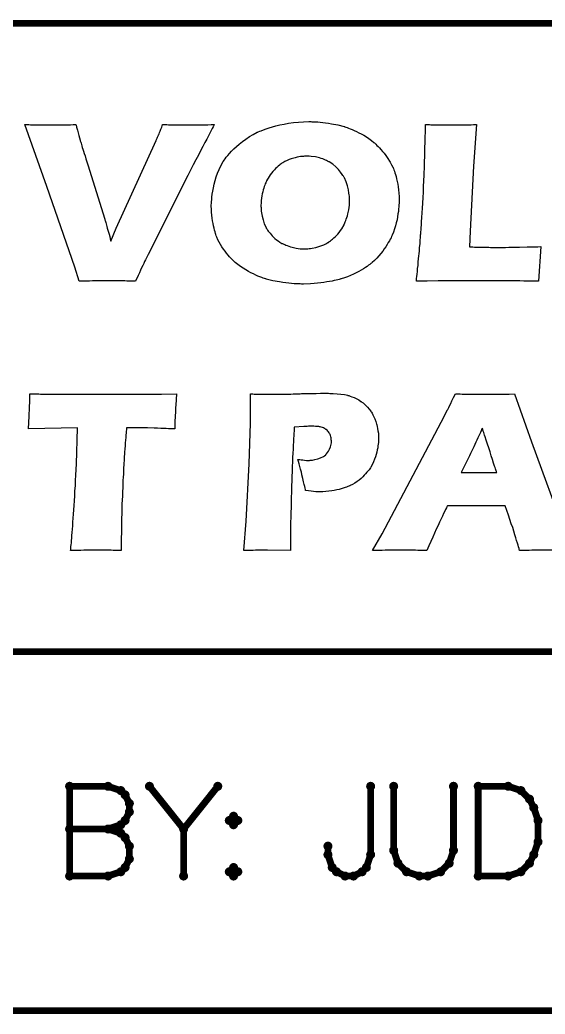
# Model space of a CAD drawing. Extents: x 0 to 200, y 0 to 200.
# Drawn here: x 158.67 to 164.52, y -0.04 to 11.04 of the extents above; entities that cross this region are included whole.
import ezdxf

# ---------------------------------------------------------------- set-up
doc = ezdxf.new("R2010")
doc.units = 0
doc.layers.get('0').update_dxf_attribs({"linetype": 'CONTINUOUS'})
doc.layers.add('gm2', color=1, linetype='CONTINUOUS')

# ---------------------------------------------------------------- blocks, each defined once
blk = doc.blocks.new('D10')
at = {"const_width": 0.05}
blk.add_lwpolyline([(-0.025, 0, 1), (0.025, 0, 1)], format="xyb", close=True, dxfattribs=at)

msp = doc.modelspace()

# ---------------------------------------------------------------- linework, layer by layer
at = {"layer": 'gm2', "color": 1, "const_width": 0.0762}
for points in [[(150.0003, 11.000022), (200.0004, 11.000022)], [(200.0004, 4.000008), (150.0003, 4.000008)], [(159.222588, 2.499905), (159.222588, 1.500113)], [(159.651079, 2.499905), (159.222588, 2.499905)], [(159.79391, 2.452295), (159.651079, 2.499905)], [(159.84152, 2.404685), (159.79391, 2.452295)], [(159.88913, 2.309465), (159.84152, 2.404685)], [(160.493761, 2.023814), (160.11288, 2.499905)], [(160.874632, 2.499905), (160.493761, 2.023814)], [(162.579025, 1.738153), (162.579025, 2.499905)], [(162.836106, 2.499905), (162.836106, 1.785764)], [(163.502647, 1.785764), (163.502647, 2.499905)], [(163.778768, 2.499905), (163.778768, 1.500113)], [(164.112038, 2.499905), (163.778768, 2.499905)], [(164.254879, 2.452295), (164.112038, 2.499905)], [(164.350089, 2.357075), (164.254879, 2.452295)], [(159.88913, 2.214244), (159.88913, 2.309465)], [(164.397679, 2.261855), (164.350089, 2.357075)], [(159.84152, 2.119024), (159.88913, 2.214244)], [(164.445309, 2.119024), (164.397679, 2.261855)], [(159.651079, 2.023814), (159.79391, 2.071424)], [(159.79391, 2.071424), (159.84152, 2.119024)], [(161.050782, 2.166634), (161.003172, 2.119024)], [(161.003172, 2.119024), (161.050782, 2.071424)], [(161.098392, 2.119024), (161.050782, 2.166634)], [(161.050782, 2.071424), (161.098392, 2.119024)], [(164.445309, 1.880984), (164.445309, 2.119024)], [(159.222588, 2.023814), (159.651079, 2.023814)], [(159.79391, 1.976204), (159.651079, 2.023814)], [(159.84152, 1.928594), (159.79391, 1.976204)], [(160.493761, 2.023814), (160.493761, 1.500113)], [(159.88913, 1.833374), (159.84152, 1.928594)], [(164.397679, 1.738153), (164.445309, 1.880984)], [(159.88913, 1.690553), (159.88913, 1.833374)], [(162.102944, 1.738153), (162.102944, 1.833374)], [(162.150544, 1.595333), (162.102944, 1.738153)], [(162.531425, 1.595333), (162.579025, 1.738153)], [(162.836106, 1.785764), (162.883736, 1.642943)], [(163.455037, 1.642943), (163.502647, 1.785764)], [(164.350089, 1.642943), (164.397679, 1.738153)], [(159.84152, 1.595333), (159.88913, 1.690553)], [(162.883736, 1.642943), (162.978946, 1.547723)], [(163.359827, 1.547723), (163.455037, 1.642943)], [(164.254879, 1.547723), (164.350089, 1.642943)], [(159.651079, 1.500113), (159.79391, 1.547723)], [(159.79391, 1.547723), (159.84152, 1.595333)], [(161.050782, 1.595333), (161.003172, 1.547723)], [(161.003172, 1.547723), (161.050782, 1.500113)], [(161.098392, 1.547723), (161.050782, 1.595333)], [(161.050782, 1.500113), (161.098392, 1.547723)], [(162.198154, 1.547723), (162.150544, 1.595333)], [(162.198154, 1.547723), (162.293375, 1.500113)], [(162.388605, 1.500113), (162.483815, 1.547723)], [(162.483815, 1.547723), (162.531425, 1.595333)], [(162.978946, 1.547723), (163.121766, 1.500113)], [(163.216986, 1.500113), (163.359827, 1.547723)], [(164.112038, 1.500113), (164.254879, 1.547723)], [(159.222588, 1.500113), (159.651079, 1.500113)], [(162.293375, 1.500113), (162.388605, 1.500113)], [(163.121766, 1.500113), (163.216986, 1.500113)], [(163.778768, 1.500113), (164.112038, 1.500113)], [(0, 0), (200.0004, 0)]]:
    msp.add_lwpolyline(points, dxfattribs=at)
at = {"layer": 'gm2', "color": 1}
for points in [[(160.835782, 9.86888), (160.831632, 9.86055), (160.824692, 9.84669), (160.813602, 9.82866), (160.802512, 9.80508), (160.787252, 9.77734), (160.770612, 9.745449), (160.751192, 9.709389), (160.730391, 9.670559), (160.708211, 9.626179), (160.683241, 9.580409), (160.658261, 9.530489), (160.630541, 9.477789), (160.601411, 9.422309), (160.572301, 9.364069), (160.541781, 9.304429), (160.10075, 8.430717), (160.10075, 8.429337), (160.09799, 8.425167), (160.09383, 8.418237), (160.08968, 8.408527), (160.08412, 8.396047), (160.07581, 8.380797), (160.06886, 8.364147), (160.05916, 8.344737), (160.04945, 8.323937), (160.03836, 8.300357), (160.02586, 8.275397), (160.0134, 8.249046), (160.00092, 8.221306), (159.98704, 8.192186), (159.95792, 8.128386), (159.86223, 8.128386), (159.83865, 8.129776), (159.479459, 8.129776), (159.446179, 8.128386), (159.328289, 8.128386), (159.281139, 8.283717), (158.969098, 9.180998), (158.725017, 9.87165), (158.769388, 9.87165), (158.787428, 9.87026), (158.876168, 9.87026), (158.927508, 9.86888), (159.113328, 9.86888), (159.132748, 9.87026), (159.231218, 9.87026), (159.261729, 9.87165), (159.293619, 9.87165), (159.293619, 9.87026), (159.295009, 9.8661), (159.296399, 9.86055), (159.299159, 9.85362), (159.300569, 9.84391), (159.303329, 9.83282), (159.310269, 9.80785), (159.317199, 9.77873), (159.325519, 9.75099), (159.332439, 9.723259), (159.339389, 9.698289), (159.339389, 9.696909), (159.340769, 9.694129), (159.342159, 9.689969), (159.343549, 9.683039), (159.346309, 9.674719), (159.350479, 9.663619), (159.354639, 9.651139), (159.358789, 9.635889), (159.364349, 9.617859), (159.371289, 9.597049), (159.378219, 9.574859), (159.386539, 9.549899), (159.394869, 9.522169), (159.404569, 9.491649), (159.415659, 9.458369), (159.426759, 9.422309), (159.613979, 8.819038), (159.613979, 8.817648), (159.615369, 8.814878), (159.616759, 8.809328), (159.619539, 8.802398), (159.622299, 8.792688), (159.625079, 8.781588), (159.629239, 8.767718), (159.633409, 8.752468), (159.638949, 8.735827), (159.643109, 8.717797), (159.650039, 8.696997), (159.655589, 8.674807), (159.662519, 8.651227), (159.669459, 8.626267), (159.676389, 8.599917), (159.683329, 8.572177), (159.742969, 8.719177), (160.18814, 9.694129), (160.18814, 9.695519), (160.18951, 9.698289), (160.19231, 9.703839), (160.19507, 9.712159), (160.19923, 9.720479), (160.20338, 9.731579), (160.2131, 9.75515), (160.21449, 9.75654), (160.21587, 9.76209), (160.22003, 9.77041), (160.2242, 9.78289), (160.23112, 9.79953), (160.23946, 9.81895), (160.24916, 9.84253), (160.260251, 9.87165), (160.307401, 9.87165), (160.325421, 9.87026), (160.414181, 9.87026), (160.464131, 9.86888), (160.637471, 9.86888), (160.656891, 9.87026), (160.765062, 9.87026), (160.799732, 9.87165), (160.837172, 9.87165), (160.835782, 9.86888)], [(161.924454, 9.90355), (161.943864, 9.90355), (161.964684, 9.90216), (161.989644, 9.90077), (162.015994, 9.898), (162.045104, 9.89523), (162.075624, 9.89106), (162.108924, 9.8869), (162.142204, 9.88136), (162.212924, 9.86749), (162.283655, 9.84946), (162.286425, 9.84946), (162.291985, 9.84669), (162.301685, 9.84391), (162.315555, 9.83836), (162.332185, 9.83282), (162.351615, 9.82588), (162.372415, 9.81618), (162.395985, 9.80647), (162.420945, 9.79537), (162.448685, 9.7815), (162.475045, 9.76764), (162.504175, 9.75238), (162.531895, 9.734349), (162.559635, 9.714939), (162.588765, 9.695519), (162.615115, 9.673329), (162.616495, 9.671939), (162.622045, 9.667779), (162.628975, 9.660849), (162.638695, 9.652529), (162.649785, 9.640049), (162.663635, 9.627559), (162.678895, 9.610919), (162.694155, 9.592889), (162.712175, 9.573479), (162.728845, 9.552679), (162.746865, 9.529099), (162.764886, 9.505519), (162.798176, 9.452819), (162.813426, 9.425089), (162.827296, 9.395959), (162.828676, 9.394579), (162.830066, 9.389029), (162.834236, 9.380709), (162.838396, 9.368229), (162.843936, 9.352969), (162.849496, 9.334939), (162.856416, 9.315529), (162.863366, 9.291949), (162.868906, 9.266989), (162.875826, 9.239248), (162.881386, 9.208738), (162.886936, 9.176838), (162.891106, 9.143558), (162.895256, 9.108888), (162.896646, 9.071438), (162.898036, 9.033998), (162.898036, 9.031218), (162.898036, 9.024288), (162.898036, 9.013188), (162.896646, 8.997938), (162.895256, 8.978518), (162.893866, 8.956328), (162.891106, 8.932758), (162.888316, 8.905018), (162.884156, 8.875898), (162.878606, 8.843998), (162.873066, 8.812098), (162.864756, 8.777428), (162.856416, 8.744147), (162.846716, 8.709477), (162.834236, 8.674807), (162.820366, 8.640127), (162.818976, 8.638747), (162.816216, 8.631807), (162.812046, 8.623487), (162.806496, 8.609617), (162.798176, 8.594367), (162.788476, 8.576337), (162.775996, 8.556917), (162.763506, 8.534727), (162.748245, 8.511157), (162.731605, 8.487577), (162.713585, 8.461227), (162.692765, 8.436267), (162.671975, 8.409917), (162.648395, 8.384957), (162.623435, 8.358607), (162.597085, 8.335027), (162.595695, 8.333637), (162.590135, 8.329477), (162.581825, 8.322547), (162.570725, 8.314227), (162.556855, 8.304517), (162.540225, 8.292037), (162.520805, 8.279557), (162.498615, 8.265687), (162.475045, 8.250427), (162.448685, 8.235176), (162.419565, 8.219916), (162.389055, 8.204666), (162.355775, 8.190796), (162.322485, 8.176926), (162.286425, 8.163056), (162.248984, 8.151966), (162.246224, 8.151966), (162.239274, 8.149186), (162.229554, 8.146416), (162.214314, 8.143646), (162.196274, 8.139486), (162.174094, 8.133936), (162.149124, 8.128386), (162.121384, 8.124226), (162.090884, 8.118676), (162.057604, 8.113136), (162.022924, 8.108976), (161.986884, 8.103426), (161.949424, 8.100646), (161.909194, 8.097876), (161.828774, 8.095106), (161.807954, 8.095106), (161.792714, 8.096486), (161.773284, 8.096486), (161.749723, 8.097876), (161.724753, 8.099266), (161.697023, 8.102036), (161.666503, 8.104806), (161.633223, 8.108976), (161.599943, 8.113136), (161.563873, 8.118676), (161.490393, 8.132546), (161.415503, 8.150576), (161.412703, 8.151966), (161.407173, 8.153346), (161.396073, 8.156126), (161.382203, 8.161666), (161.365553, 8.167216), (161.344763, 8.175536), (161.322573, 8.183856), (161.297613, 8.194956), (161.271263, 8.207436), (161.243512, 8.221306), (161.215772, 8.235176), (161.186662, 8.251817), (161.156142, 8.271237), (161.127032, 8.290647), (161.097902, 8.311447), (161.070172, 8.335027), (161.068792, 8.336417), (161.063232, 8.340577), (161.056302, 8.347507), (161.046582, 8.357217), (161.034102, 8.369697), (161.020232, 8.383567), (161.006362, 8.400207), (160.989732, 8.418237), (160.973082, 8.439037), (160.956442, 8.459847), (160.938422, 8.483417), (160.921772, 8.508377), (160.889882, 8.561077), (160.876012, 8.588817), (160.863522, 8.617947), (160.863522, 8.619327), (160.860752, 8.624877), (160.857992, 8.633197), (160.853822, 8.645677), (160.849652, 8.659547), (160.844122, 8.677577), (160.838562, 8.696997), (160.833022, 8.719177), (160.827472, 8.744147), (160.821912, 8.770498), (160.816382, 8.799618), (160.812212, 8.830128), (160.808042, 8.862028), (160.805282, 8.895308), (160.803892, 8.928598), (160.802512, 8.964658), (160.802512, 8.966038), (160.802512, 8.967428), (160.802512, 8.971588), (160.802512, 8.977138), (160.803892, 8.992388), (160.803892, 9.011808), (160.806672, 9.035378), (160.809432, 9.064508), (160.813602, 9.096408), (160.819152, 9.131078), (160.826082, 9.167128), (160.834402, 9.207348), (160.844122, 9.247568), (160.856602, 9.289179), (160.871862, 9.330779), (160.888492, 9.372389), (160.909292, 9.413989), (160.931492, 9.454209), (160.932882, 9.456979), (160.937032, 9.463919), (160.945342, 9.475009), (160.956442, 9.488879), (160.968932, 9.506909), (160.985562, 9.527709), (161.006362, 9.549899), (161.028562, 9.574859), (161.053532, 9.601209), (161.082662, 9.628949), (161.114552, 9.655299), (161.149222, 9.683039), (161.186662, 9.710779), (161.226882, 9.737129), (161.269873, 9.76209), (161.315643, 9.78566), (161.317023, 9.78566), (161.318403, 9.78705), (161.322573, 9.78844), (161.326743, 9.79121), (161.341993, 9.79676), (161.360023, 9.80369), (161.384983, 9.8134), (161.412703, 9.82311), (161.446003, 9.8342), (161.483443, 9.8453), (161.523673, 9.85639), (161.568043, 9.86749), (161.615193, 9.8772), (161.665113, 9.8869), (161.717823, 9.89384), (161.773284, 9.89939), (161.830154, 9.90355), (161.889794, 9.90493), (161.910584, 9.90493), (161.924454, 9.90355)], [(163.725977, 9.408439), (163.688527, 8.685897), (163.682977, 8.508377), (163.717647, 8.508377), (163.735677, 8.506997), (163.800868, 8.506997), (163.849408, 8.505607), (163.896548, 8.505607), (163.917348, 8.504217), (164.083778, 8.504217), (164.119838, 8.505607), (164.240488, 8.505607), (164.325079, 8.508377), (164.366689, 8.508377), (164.405529, 8.509767), (164.442969, 8.511157), (164.477639, 8.512547), (164.449899, 8.128386), (164.287639, 8.128386), (164.243268, 8.129776), (163.332117, 8.129776), (163.208666, 8.128386), (163.089406, 8.128386), (163.089406, 8.129776), (163.089406, 8.132546), (163.090796, 8.136706), (163.090796, 8.142256), (163.092186, 8.149186), (163.092186, 8.157506), (163.094966, 8.178316), (163.097736, 8.204666), (163.100496, 8.233786), (163.103276, 8.267067), (163.107446, 8.303127), (163.110216, 8.340577), (163.114366, 8.380797), (163.122706, 8.462617), (163.125466, 8.502837), (163.129626, 8.543057), (163.132406, 8.581887), (163.135186, 8.619327), (163.135186, 8.620717), (163.135186, 8.623487), (163.136576, 8.627647), (163.136576, 8.634587), (163.136576, 8.642907), (163.137946, 8.653997), (163.137946, 8.665097), (163.139336, 8.678967), (163.140726, 8.694217), (163.142106, 8.710857), (163.143496, 8.728887), (163.144886, 8.746917), (163.147646, 8.789908), (163.150446, 8.835678), (163.153206, 8.886988), (163.155976, 8.941078), (163.160136, 8.997938), (163.162906, 9.057568), (163.167076, 9.118588), (163.169856, 9.182388), (163.175386, 9.309979), (163.175386, 9.311369), (163.175386, 9.314139), (163.175386, 9.318299), (163.175386, 9.325229), (163.176776, 9.333549), (163.176776, 9.343259), (163.176776, 9.354359), (163.178166, 9.366839), (163.178166, 9.395959), (163.179556, 9.430629), (163.180946, 9.468079), (163.182336, 9.508299), (163.183726, 9.552679), (163.185106, 9.597049), (163.186486, 9.691359), (163.187876, 9.738509), (163.189256, 9.78428), (163.189256, 9.82866), (163.189256, 9.87165), (163.233646, 9.87165), (163.251667, 9.87026), (163.340427, 9.87026), (163.391747, 9.86888), (163.580357, 9.86888), (163.599767, 9.87026), (163.698237, 9.87026), (163.727367, 9.87165), (163.757868, 9.87165), (163.725977, 9.408439)], [(161.893954, 9.520779), (161.853734, 9.520779), (161.842644, 9.519389), (161.830154, 9.517999), (161.814904, 9.516619), (161.798264, 9.515229), (161.778844, 9.511069), (161.759414, 9.508299), (161.738623, 9.502749), (161.692863, 9.490269), (161.670673, 9.481949), (161.647093, 9.472239), (161.623503, 9.459759), (161.601333, 9.447279), (161.599943, 9.445889), (161.595783, 9.444499), (161.590223, 9.440339), (161.581913, 9.433409), (161.572203, 9.426469), (161.561113, 9.418149), (161.548633, 9.407059), (161.534763, 9.394579), (161.519503, 9.382089), (161.505633, 9.366839), (161.490393, 9.350199), (161.475113, 9.332169), (161.459873, 9.312749), (161.446003, 9.291949), (161.419653, 9.246178), (161.419653, 9.244798), (161.416883, 9.240638), (161.414093, 9.233698), (161.409943, 9.223988), (161.404393, 9.211508), (161.398853, 9.197638), (161.393293, 9.182388), (161.387763, 9.164358), (161.382203, 9.144938), (161.376663, 9.122758), (161.371113, 9.100568), (161.365553, 9.076988), (161.358633, 9.025678), (161.357243, 8.999328), (161.355853, 8.971588), (161.355853, 8.970198), (161.355853, 8.966038), (161.355853, 8.959108), (161.357243, 8.949398), (161.357243, 8.936918), (161.358633, 8.923048), (161.360023, 8.907788), (161.362793, 8.889768), (161.369723, 8.852318), (161.379423, 8.810718), (161.393293, 8.767718), (161.412703, 8.724727), (161.414093, 8.723347), (161.415503, 8.719177), (161.418263, 8.713637), (161.423813, 8.706697), (161.429373, 8.696997), (161.437683, 8.685897), (161.446003, 8.673417), (161.457093, 8.660937), (161.468183, 8.647067), (161.482063, 8.631807), (161.495933, 8.617947), (161.512573, 8.602687), (161.529203, 8.588817), (161.548633, 8.574947), (161.568043, 8.561077), (161.590223, 8.548597), (161.591613, 8.548597), (161.595783, 8.545827), (161.602713, 8.543057), (161.611023, 8.538897), (161.622133, 8.534727), (161.634613, 8.529187), (161.649863, 8.523637), (161.666503, 8.518087), (161.684543, 8.511157), (161.703953, 8.505607), (161.746933, 8.495897), (161.792714, 8.488967), (161.816284, 8.487577), (161.841254, 8.486197), (161.855124, 8.486197), (161.864824, 8.487577), (161.878694, 8.488967), (161.892564, 8.490357), (161.909194, 8.491737), (161.927234, 8.494517), (161.967454, 8.502837), (162.011834, 8.516707), (162.034034, 8.523637), (162.057604, 8.533347), (162.079794, 8.544437), (162.101974, 8.556917), (162.103364, 8.558307), (162.107514, 8.559697), (162.113074, 8.563857), (162.121384, 8.569407), (162.131104, 8.577727), (162.142204, 8.586047), (162.154664, 8.595757), (162.168534, 8.608237), (162.182404, 8.622107), (162.197684, 8.635967), (162.212924, 8.652617), (162.228184, 8.670647), (162.242054, 8.690057), (162.257295, 8.709477), (162.282265, 8.755238), (162.283655, 8.756628), (162.285035, 8.760788), (162.287815, 8.767718), (162.291985, 8.777428), (162.296135, 8.789908), (162.301685, 8.803778), (162.307245, 8.819038), (162.314165, 8.837068), (162.319725, 8.856478), (162.325265, 8.877278), (162.334965, 8.923048), (162.341905, 8.972978), (162.344675, 8.997938), (162.344675, 9.024288), (162.344675, 9.025678), (162.344675, 9.029838), (162.344675, 9.038158), (162.343285, 9.047868), (162.343285, 9.060348), (162.341905, 9.074218), (162.340515, 9.089468), (162.337745, 9.107498), (162.330795, 9.146328), (162.319725, 9.189318), (162.305855, 9.232318), (162.286425, 9.276689), (162.286425, 9.278079), (162.283655, 9.282239), (162.280885, 9.287789), (162.275335, 9.296109), (162.269775, 9.305819), (162.262855, 9.316909), (162.243424, 9.341879), (162.219864, 9.370999), (162.190734, 9.400119), (162.157464, 9.429249), (162.117234, 9.455599), (162.115844, 9.456979), (162.111684, 9.458369), (162.106124, 9.461139), (162.097814, 9.465299), (162.086724, 9.470849), (162.074234, 9.476399), (162.060364, 9.481949), (162.045104, 9.488879), (162.027084, 9.494429), (162.007674, 9.499979), (161.964684, 9.511069), (161.917534, 9.517999), (161.893954, 9.520779)], [(160.405871, 6.745443), (160.405871, 6.744053), (160.405871, 6.741283), (160.405871, 6.735733), (160.404481, 6.728803), (160.404481, 6.720473), (160.404481, 6.710773), (160.403111, 6.687193), (160.401701, 6.660843), (160.400311, 6.633103), (160.398931, 6.605373), (160.397551, 6.579023), (160.397551, 6.577633), (160.397551, 6.576243), (160.397551, 6.567923), (160.397551, 6.556833), (160.397551, 6.542963), (160.396161, 6.526323), (160.396161, 6.509673), (160.396161, 6.494423), (160.396161, 6.480553), (160.383681, 6.480553), (160.369811, 6.481943), (160.350401, 6.483323), (160.326831, 6.483323), (160.300481, 6.484713), (160.269961, 6.486103), (160.23807, 6.487483), (160.202, 6.488873), (160.16595, 6.490263), (160.09106, 6.491653), (160.01617, 6.494423), (159.85667, 6.494423), (159.85667, 6.491653), (159.85529, 6.484713), (159.85529, 6.472233), (159.85391, 6.455593), (159.85252, 6.436173), (159.84975, 6.412603), (159.84836, 6.386253), (159.8456, 6.357123), (159.8428, 6.326613), (159.84143, 6.293333), (159.83865, 6.258663), (159.83588, 6.222602), (159.83034, 6.150482), (159.82617, 6.076982), (159.82617, 6.075592), (159.82617, 6.074212), (159.82617, 6.070052), (159.82617, 6.064502), (159.82478, 6.057562), (159.82478, 6.050632), (159.82339, 6.029832), (159.82339, 6.004862), (159.82201, 5.977132), (159.81924, 5.943842), (159.81786, 5.907792), (159.81647, 5.867572), (159.81508, 5.825962), (159.8123, 5.782972), (159.81091, 5.737201), (159.80675, 5.641511), (159.80399, 5.544431), (159.80399, 5.543051), (159.80399, 5.541661), (159.80399, 5.533341), (159.80399, 5.519471), (159.8026, 5.501441), (159.8026, 5.479251), (159.80121, 5.454291), (159.80121, 5.426551), (159.80121, 5.396041), (159.79982, 5.362761), (159.79982, 5.329471), (159.79843, 5.260131), (159.79704, 5.19218), (159.79704, 5.15889), (159.79704, 5.12838), (159.706889, 5.12838), (159.684709, 5.12977), (159.380999, 5.12977), (159.349109, 5.12838), (159.233988, 5.12838), (159.233988, 5.12977), (159.235378, 5.13532), (159.235378, 5.14502), (159.236748, 5.15612), (159.238138, 5.17137), (159.239548, 5.19079), (159.242308, 5.21159), (159.243698, 5.23656), (159.246468, 5.264291), (159.249238, 5.294801), (159.252009, 5.328091), (159.254789, 5.364141), (159.257569, 5.401591), (159.260349, 5.443191), (159.263109, 5.486191), (159.267269, 5.531951), (159.270049, 5.579101), (159.272829, 5.629031), (159.276979, 5.680341), (159.279749, 5.734431), (159.282529, 5.789902), (159.286699, 5.846762), (159.289459, 5.906402), (159.292239, 5.966032), (159.295009, 6.028442), (159.297769, 6.090852), (159.301939, 6.221212), (159.306109, 6.355743), (159.308879, 6.494423), (158.765238, 6.480553), (158.772168, 6.622013), (158.772168, 6.623403), (158.772168, 6.627563), (158.772168, 6.633103), (158.773558, 6.641423), (158.773558, 6.652523), (158.773558, 6.665003), (158.774948, 6.680263), (158.774948, 6.695513), (158.776338, 6.713543), (158.776338, 6.732963), (158.777718, 6.775954), (158.779108, 6.821714), (158.780488, 6.871644), (158.878968, 6.871644), (158.898378, 6.870254), (159.145228, 6.870254), (159.215958, 6.868874), (159.625079, 6.868874), (159.9399, 6.870254), (160.24638, 6.870254), (160.412801, 6.871644), (160.405871, 6.745443)], [(162.125554, 6.877194), (162.143584, 6.877194), (162.162994, 6.875804), (162.204604, 6.873034), (162.247594, 6.868874), (162.286425, 6.863324), (162.304445, 6.860544), (162.321115, 6.856384), (162.322485, 6.856384), (162.325265, 6.855004), (162.329425, 6.853614), (162.334965, 6.852224), (162.351615, 6.846684), (162.371025, 6.839744), (162.394615, 6.830034), (162.419565, 6.818944), (162.445915, 6.805074), (162.470875, 6.788434), (162.472265, 6.788434), (162.473655, 6.787044), (162.481965, 6.780114), (162.494455, 6.770404), (162.509705, 6.757924), (162.526355, 6.741283), (162.545765, 6.723253), (162.563805, 6.702453), (162.580435, 6.678873), (162.581825, 6.676103), (162.587375, 6.667773), (162.595695, 6.655293), (162.605415, 6.637263), (162.615115, 6.616463), (162.626215, 6.592883), (162.635915, 6.565153), (162.645615, 6.536023), (162.645615, 6.534643), (162.647005, 6.531863), (162.648395, 6.527703), (162.649785, 6.522163), (162.651155, 6.515223), (162.652565, 6.506903), (162.656715, 6.486103), (162.660875, 6.461133), (162.665025, 6.434793), (162.666435, 6.404273), (162.667825, 6.373763), (162.667825, 6.372383), (162.667825, 6.366833), (162.667825, 6.357123), (162.666435, 6.344643), (162.665025, 6.329393), (162.663635, 6.312743), (162.660875, 6.291943), (162.658105, 6.271143), (162.652565, 6.247562), (162.647005, 6.222602), (162.641465, 6.196252), (162.633135, 6.169902), (162.623435, 6.143552), (162.612335, 6.115812), (162.599855, 6.088082), (162.584595, 6.061732), (162.583215, 6.060342), (162.580435, 6.056182), (162.576265, 6.047862), (162.569345, 6.038152), (162.561025, 6.027052), (162.549935, 6.013192), (162.537445, 5.997932), (162.523575, 5.982682), (162.508325, 5.964652), (162.490295, 5.948002), (162.472265, 5.929982), (162.450075, 5.911952), (162.427895, 5.895302), (162.404315, 5.878662), (162.377965, 5.863412), (162.350225, 5.849542), (162.348835, 5.848152), (162.343285, 5.846762), (162.334965, 5.842602), (162.323875, 5.838442), (162.310005, 5.832902), (162.293375, 5.827352), (162.273945, 5.821802), (162.251755, 5.814872), (162.228184, 5.807932), (162.201834, 5.802392), (162.174094, 5.796842), (162.144974, 5.791292), (162.114464, 5.787132), (162.081184, 5.782972), (162.047904, 5.781582), (162.013214, 5.780202), (162.000754, 5.780202), (161.986884, 5.781582), (161.967454, 5.781582), (161.943864, 5.784362), (161.916144, 5.787132), (161.887014, 5.789902), (161.853734, 5.795452), (161.853734, 5.798232), (161.850974, 5.806552), (161.848174, 5.820412), (161.844024, 5.838442), (161.838474, 5.863412), (161.831544, 5.892532), (161.823234, 5.928592), (161.813514, 5.968812), (161.813514, 5.970192), (161.812124, 5.974352), (161.810744, 5.979902), (161.809364, 5.988222), (161.806584, 5.997932), (161.803804, 6.009032), (161.798264, 6.033992), (161.789954, 6.061732), (161.783004, 6.090852), (161.776084, 6.118592), (161.771914, 6.131072), (161.769134, 6.142162), (161.771914, 6.142162), (161.778844, 6.140772), (161.789954, 6.139392), (161.805194, 6.136612), (161.821824, 6.135232), (161.841254, 6.132452), (161.863434, 6.131072), (161.898124, 6.131072), (161.906434, 6.132452), (161.917534, 6.132452), (161.930014, 6.133842), (161.957734, 6.139392), (161.989644, 6.146322), (162.021544, 6.157422), (162.052054, 6.172672), (162.065924, 6.180992), (162.078404, 6.192092), (162.079794, 6.193472), (162.081184, 6.194862), (162.088104, 6.203182), (162.099204, 6.217052), (162.110314, 6.235082), (162.121384, 6.255883), (162.132484, 6.282233), (162.139424, 6.311363), (162.142204, 6.326613), (162.142204, 6.343253), (162.142204, 6.344643), (162.142204, 6.350193), (162.140814, 6.358513), (162.140814, 6.369603), (162.138034, 6.380703), (162.135254, 6.393183), (162.132484, 6.407053), (162.126944, 6.419533), (162.126944, 6.420923), (162.124164, 6.425083), (162.121384, 6.432013), (162.115844, 6.438953), (162.110314, 6.448653), (162.101974, 6.456973), (162.093644, 6.466683), (162.082564, 6.475003), (162.081184, 6.476393), (162.077014, 6.479163), (162.071464, 6.481943), (162.063144, 6.487483), (162.052054, 6.491653), (162.040954, 6.497193), (162.028474, 6.501353), (162.014604, 6.504133), (162.013214, 6.504133), (162.007674, 6.505513), (162.000754, 6.506903), (161.989644, 6.508293), (161.977164, 6.508293), (161.963294, 6.509673), (161.946654, 6.511063), (161.887014, 6.511063), (161.870384, 6.509673), (161.834304, 6.508293), (161.727523, 6.499973), (161.727523, 6.497193), (161.726133, 6.488873), (161.726133, 6.475003), (161.724753, 6.456973), (161.723373, 6.433403), (161.721983, 6.405663), (161.719213, 6.373763), (161.717823, 6.339093), (161.715063, 6.300263), (161.713653, 6.257273), (161.710893, 6.212892), (161.709503, 6.164352), (161.706733, 6.114422), (161.705343, 6.061732), (161.702563, 6.007642), (161.701193, 5.952162), (161.701193, 5.950782), (161.701193, 5.946622), (161.701193, 5.938302), (161.701193, 5.928592), (161.699783, 5.916112), (161.699783, 5.900852), (161.699783, 5.884212), (161.698393, 5.864792), (161.698393, 5.843992), (161.697023, 5.821802), (161.697023, 5.798232), (161.695633, 5.773262), (161.694243, 5.719181), (161.692863, 5.663701), (161.691473, 5.606841), (161.690083, 5.549981), (161.688713, 5.494511), (161.687323, 5.443191), (161.687323, 5.418231), (161.685913, 5.394661), (161.685913, 5.373851), (161.685913, 5.353051), (161.684543, 5.335021), (161.684543, 5.318381), (161.684543, 5.304511), (161.684543, 5.293421), (161.684543, 5.12838), (161.430743, 5.12977), (161.296223, 5.12977), (161.268483, 5.12838), (161.165862, 5.12838), (161.190832, 5.454291), (161.224112, 6.093622), (161.237982, 6.545733), (161.237982, 6.547123), (161.237982, 6.548513), (161.237982, 6.552673), (161.237982, 6.558213), (161.237982, 6.572083), (161.239362, 6.591503), (161.239362, 6.613693), (161.239362, 6.637263), (161.239362, 6.663613), (161.239362, 6.691353), (161.239362, 6.694123), (161.239362, 6.702453), (161.239362, 6.707993), (161.239362, 6.714933), (161.239362, 6.724633), (161.239362, 6.734343), (161.239362, 6.745443), (161.239362, 6.759314), (161.239362, 6.774564), (161.239362, 6.789824), (161.237982, 6.807844), (161.237982, 6.827264), (161.237982, 6.849454), (161.237982, 6.871644), (161.265723, 6.871644), (161.279593, 6.870254), (161.335053, 6.870254), (161.378043, 6.868874), (161.422423, 6.868874), (161.466803, 6.867484), (161.562483, 6.867484), (161.579153, 6.868874), (161.640173, 6.868874), (161.663733, 6.870254), (161.688713, 6.870254), (161.716433, 6.871644), (161.746933, 6.871644), (161.777454, 6.873034), (161.794104, 6.873034), (161.806584, 6.874414), (161.838474, 6.874414), (161.857894, 6.875804), (161.878694, 6.875804), (161.924454, 6.877194), (161.973014, 6.877194), (162.021544, 6.878574), (162.110314, 6.878574), (162.125554, 6.877194)], [(164.707859, 5.12977), (164.376399, 5.12977), (164.345899, 5.12838), (164.239098, 5.12838), (164.239098, 5.13116), (164.236318, 5.13809), (164.233558, 5.14918), (164.229388, 5.16583), (164.222468, 5.18524), (164.215518, 5.21021), (164.207208, 5.23794), (164.198888, 5.268451), (164.187778, 5.303121), (164.175298, 5.341961), (164.162838, 5.382171), (164.147578, 5.425171), (164.132318, 5.472321), (164.115688, 5.520861), (164.097648, 5.570781), (164.078228, 5.623481), (163.434727, 5.623481), (163.433337, 5.620711), (163.429187, 5.613781), (163.423637, 5.601291), (163.415317, 5.584651), (163.405597, 5.563851), (163.393137, 5.537501), (163.379267, 5.509761), (163.364007, 5.477871), (163.347377, 5.441811), (163.330707, 5.404361), (163.311297, 5.362761), (163.291887, 5.319771), (163.271097, 5.274001), (163.250277, 5.22685), (163.228096, 5.17831), (163.205906, 5.12838), (163.104666, 5.12838), (163.079706, 5.12977), (162.741325, 5.12977), (162.709415, 5.12838), (162.601245, 5.12838), (162.706635, 5.311441), (163.366787, 6.555443), (163.437507, 6.694123), (163.437507, 6.695513), (163.438897, 6.696903), (163.440287, 6.701063), (163.443057, 6.705223), (163.445827, 6.712153), (163.449987, 6.720473), (163.459697, 6.739893), (163.472177, 6.764854), (163.486047, 6.795364), (163.504077, 6.831424), (163.523487, 6.871644), (163.578967, 6.871644), (163.599767, 6.870254), (163.702397, 6.870254), (163.756478, 6.868874), (163.985318, 6.868874), (164.011668, 6.870254), (164.125378, 6.870254), (164.183628, 6.871644), (164.370839, 6.339093)], [(163.824438, 6.490263), (163.823048, 6.487483), (163.820278, 6.481943), (163.816128, 6.472233), (163.810568, 6.459753), (163.803638, 6.443113), (163.795308, 6.425083), (163.785608, 6.404273), (163.774518, 6.382093), (163.763418, 6.357123), (163.752308, 6.333553), (163.728747, 6.280853), (163.705157, 6.230922), (163.692697, 6.205962), (163.681597, 6.182382), (163.590067, 5.995162), (163.985318, 5.995162), (163.985318, 5.996542), (163.983928, 6.000702), (163.981148, 6.006252), (163.978368, 6.014572), (163.975608, 6.024282), (163.971448, 6.036762), (163.967278, 6.050632), (163.961738, 6.065892), (163.950648, 6.100562), (163.938168, 6.139392), (163.924298, 6.180992), (163.910428, 6.225372), (163.895168, 6.269753), (163.881298, 6.312743), (163.867428, 6.354353), (163.854938, 6.393183), (163.849408, 6.411213), (163.843868, 6.426463), (163.839688, 6.441723), (163.835538, 6.455593), (163.831368, 6.466683), (163.828608, 6.476393), (163.825828, 6.484713), (163.824438, 6.490263)], [(164.370839, 6.339093), (164.749459, 5.314221)]]:
    msp.add_lwpolyline(points, dxfattribs=at)

# ---------------------------------------------------------------- block references
at = {"layer": 'gm2'}
for p in [(159.222588, 2.499905), (159.222588, 2.499905), (159.651079, 2.499905), (160.11288, 2.499905), (160.874632, 2.499905), (162.579025, 2.499905), (162.836106, 2.499905), (163.502647, 2.499905), (163.778768, 2.499905), (163.778768, 2.499905), (164.112038, 2.499905), (159.79391, 2.452295), (159.84152, 2.404685), (164.254879, 2.452295), (159.88913, 2.309465), (164.350089, 2.357075), (159.88913, 2.214244), (161.050782, 2.166634), (164.397679, 2.261855), (159.79391, 2.071424), (159.84152, 2.119024), (161.003172, 2.119024), (161.003172, 2.119024), (161.050782, 2.071424), (161.098392, 2.119024), (164.445309, 2.119024), (159.222588, 2.023814), (159.651079, 2.023814), (159.651079, 2.023814), (159.79391, 1.976204), (160.493761, 2.023814), (160.493761, 2.023814), (160.493761, 2.023814), (159.84152, 1.928594), (159.88913, 1.833374), (162.102944, 1.833374), (164.445309, 1.880984), (162.102944, 1.738153), (162.579025, 1.738153), (162.836106, 1.785764), (163.502647, 1.785764), (164.397679, 1.738153), (159.88913, 1.690553), (162.883736, 1.642943), (163.455037, 1.642943), (164.350089, 1.642943), (159.79391, 1.547723), (159.84152, 1.595333), (161.003172, 1.547723), (161.003172, 1.547723), (161.050782, 1.595333), (161.098392, 1.547723), (162.150544, 1.595333), (162.198154, 1.547723), (162.198154, 1.547723), (162.483815, 1.547723), (162.531425, 1.595333), (162.978946, 1.547723), (163.359827, 1.547723), (164.254879, 1.547723), (159.222588, 1.500113), (159.651079, 1.500113), (160.493761, 1.500113), (161.050782, 1.500113), (162.293375, 1.500113), (162.388605, 1.500113), (163.121766, 1.500113), (163.216986, 1.500113), (163.778768, 1.500113), (164.112038, 1.500113)]:
    msp.add_blockref('D10', p, dxfattribs=at)

doc.saveas('drawing.dxf')
